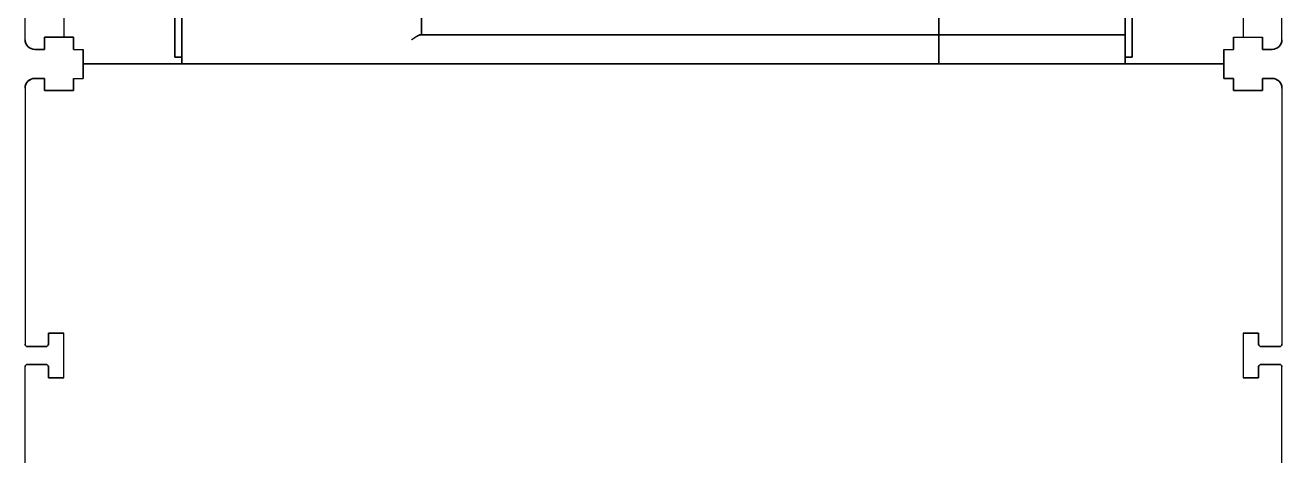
# Model space of a CAD drawing. Header units: millimetres. Extents: x 0 to 840, y -1485 to 297.
# Drawn here: x 85.78 to 98.78, y -1335.19 to -1330.73 of the extents above; entities that cross this region are included whole.
import ezdxf

# ---------------------------------------------------------------- set-up
doc = ezdxf.new("R2010")
doc.units = ezdxf.units.MM

# ---------------------------------------------------------------- blocks, each defined once
blk = doc.blocks.new('XT2_3P ABB')
at = {"lineweight": 35, "ltscale": 0.025}
for p, q in [((-4.35, 12.8), (-4.35, 12.9)), ((-4.35, 12.8), (-4.25, 12.8)), ((-4.5, 12.4), (-4.4, 12.4)), ((-4.43, 11.45), (-4.33, 11.45)), ((-4.5, 11.38), (-4.4, 11.38)), ((-4.5, 0.6), (-4.4, 0.6)), ((-4.35, 0.2), (-4.25, 0.2)), ((-4.35, 0.2), (-4.35, 0.1))]:
    blk.add_line(p, q, dxfattribs=at)
for p, q in [((-4.25, 13), (-1.599, 13)), ((-4.35, 12.5), (-4.35, 12.4)), ((4.225, 12.6), (-4.225, 12.6)), ((-4.5, 12.4), (-4.5, 0.6)), ((-4.35, 0.6), (-4.35, 0.5)), ((-4.225, 0.5), (-4.225, 0.2)), ((4.225, 0.4), (-4.225, 0.4)), ((-4.25, 0), (-1.599, 0))]:
    blk.add_line(p, q)
at = {"lineweight": 35, "ltscale": 0.03125}
for p, q in [((-4.225, 12.8), (-4.35, 12.8)), ((-4.35, 12.5), (-4.225, 12.5)), ((-4.35, 0.5), (-4.225, 0.5)), ((-4.225, 0.2), (-4.35, 0.2))]:
    blk.add_line(p, q, dxfattribs=at)
at = {"lineweight": 35, "ltscale": 0.00625}
for p, q in [((-4.225, 12.8), (-4.25, 12.8)), ((-4.225, 0.2), (-4.25, 0.2))]:
    blk.add_line(p, q, dxfattribs=at)
at = {"lineweight": 35, "ltscale": 0.075}
blk.add_line((-4.225, 12.5), (-4.225, 12.8), dxfattribs=at)
at = {"lineweight": 35, "ltscale": 0.0125}
for p, q in [((-4.4, 12.4), (-4.35, 12.4)), ((-4.25, 11.38), (-4.2, 11.38)), ((-4.4, 0.6), (-4.35, 0.6))]:
    blk.add_line(p, q, dxfattribs=at)
at = {"lineweight": 35, "ltscale": 0.0175}
blk.add_line((-4.43, 11.38), (-4.43, 11.45), dxfattribs=at)
at = {"lineweight": 35}
blk.add_line((4.33, 11.45), (-4.33, 11.45), dxfattribs=at)
at = {"lineweight": 35, "ltscale": 0.0375}
blk.add_line((-4.25, 11.38), (-4.4, 11.38), dxfattribs=at)
at = {"lineweight": 35, "ltscale": 0.000452}
blk.add_line((-4.198, 11.38), (-4.2, 11.38), dxfattribs=at)
at = {"lineweight": 35, "ltscale": 0.062048}
blk.add_line((-3.95, 11.38), (-4.198, 11.38), dxfattribs=at)
at = {"color": 7, "lineweight": 35, "ltscale": 0.003349}
blk.add_line((-4.2, 8.9), (-4.2, 8.913), dxfattribs=at)
blk.add_line((-4.2, 8.9), (-4.2, 8.913), dxfattribs=at)
at = {"color": 7, "lineweight": 35, "ltscale": 0.0625}
for p, q in [((-3.95, 8.9), (-4.2, 8.9)), ((-3.95, 8.9), (-4.2, 8.9)), ((-4.2, 3.55), (-3.95, 3.55)), ((-4.2, 3.55), (-3.95, 3.55))]:
    blk.add_line(p, q, dxfattribs=at)
at = {"color": 7, "lineweight": 35}
for p, q in [((-4.2, 8.9), (-4.2, 3.55)), ((-4.2, 8.9), (-4.2, 3.55)), ((4.33, 1.55), (-4.33, 1.55))]:
    blk.add_line(p, q, dxfattribs=at)
at = {"color": 7, "lineweight": 35, "ltscale": 0.025}
for p, q in [((-4.5, 3.55), (-4.4, 3.55)), ((-4.5, 3.55), (-4.4, 3.55)), ((-4.5, 3.55), (-4.4, 3.55)), ((-4.5, 1.62), (-4.4, 1.62)), ((-4.43, 1.55), (-4.33, 1.55))]:
    blk.add_line(p, q, dxfattribs=at)
at = {"color": 7, "lineweight": 35, "ltscale": 0.0375}
for p, q in [((-4.4, 3.55), (-4.25, 3.55)), ((-4.4, 3.55), (-4.25, 3.55)), ((-4.4, 3.55), (-4.25, 3.55)), ((-4.25, 1.62), (-4.4, 1.62))]:
    blk.add_line(p, q, dxfattribs=at)
at = {"color": 7, "lineweight": 35, "ltscale": 0.0125}
for p, q in [((-4.25, 3.55), (-4.2, 3.55)), ((-4.25, 3.55), (-4.2, 3.55)), ((-4.25, 3.55), (-4.2, 3.55)), ((-4.25, 1.62), (-4.2, 1.62))]:
    blk.add_line(p, q, dxfattribs=at)
at = {"color": 7, "lineweight": 35, "ltscale": 0.4825}
blk.add_line((-4.2, 3.55), (-4.2, 1.62), dxfattribs=at)
at = {"color": 7, "lineweight": 35, "ltscale": 0.000452}
for p, q in [((-4.198, 3.55), (-4.2, 3.55)), ((-4.198, 1.62), (-4.2, 1.62))]:
    blk.add_line(p, q, dxfattribs=at)
at = {"color": 7, "lineweight": 35, "ltscale": 0.062048}
for p, q in [((-3.95, 3.55), (-4.198, 3.55)), ((-3.95, 1.62), (-4.198, 1.62))]:
    blk.add_line(p, q, dxfattribs=at)
at = {"color": 7, "lineweight": 35, "ltscale": 0.0175}
blk.add_line((-4.43, 1.62), (-4.43, 1.55), dxfattribs=at)
at = {"lineweight": 35}
for centre, start, end in [((-4.25, 12.9), 90, 180), ((-4.25, 12.9), 90, 180), ((-4.25, 0.1), 180, 270), ((-4.25, 0.1), 180, 270)]:
    blk.add_arc(centre, 0.1, start, end, dxfattribs=at)
at = {"color": 7, "lineweight": 35}
blk.add_open_spline([(-4.2, 8.913), (-4.2, 8.914), (-4.2, 8.916), (-4.201, 8.919), (-4.202, 8.922), (-4.203, 8.925), (-4.204, 8.929), (-4.206, 8.932), (-4.208, 8.936), (-4.21, 8.939), (-4.212, 8.943), (-4.214, 8.947), (-4.216, 8.951), (-4.219, 8.955), (-4.222, 8.959), (-4.224, 8.963), (-4.227, 8.967), (-4.23, 8.971), (-4.232, 8.975), (-4.235, 8.979), (-4.238, 8.983), (-4.241, 8.987), (-4.244, 8.992), (-4.247, 8.996), (-4.249, 8.999), (-4.25, 9)], degree=3, knots=[0, 0, 0, 0, 0.026769, 0.056049, 0.08786, 0.122081, 0.158516, 0.196951, 0.237192, 0.27905, 0.322345, 0.366906, 0.412581, 0.45923, 0.506727, 0.55496, 0.603828, 0.653242, 0.703118, 0.753382, 0.803962, 0.854788, 0.905796, 0.956924, 1.008112, 1.008112, 1.008112, 1.008112], dxfattribs=at)
blk.add_open_spline([(-4.2, 8.913), (-4.2, 8.914), (-4.2, 8.916), (-4.201, 8.919), (-4.202, 8.922), (-4.203, 8.925), (-4.204, 8.929), (-4.206, 8.932), (-4.208, 8.936), (-4.21, 8.939), (-4.212, 8.943), (-4.214, 8.947), (-4.216, 8.951), (-4.219, 8.955), (-4.222, 8.959), (-4.224, 8.963), (-4.227, 8.967), (-4.23, 8.971), (-4.232, 8.975), (-4.235, 8.979), (-4.238, 8.983), (-4.241, 8.987), (-4.244, 8.992), (-4.247, 8.996), (-4.249, 8.999), (-4.25, 9)], degree=3, knots=[0, 0, 0, 0, 0.026769, 0.056049, 0.08786, 0.122081, 0.158516, 0.196951, 0.237192, 0.27905, 0.322345, 0.366906, 0.412581, 0.45923, 0.506727, 0.55496, 0.603828, 0.653242, 0.703118, 0.753382, 0.803962, 0.854788, 0.905796, 0.956924, 1.008112, 1.008112, 1.008112, 1.008112], dxfattribs=at)
blk = doc.blocks.new('XT2_3INT Reserva ABB')
at = {"color": 3, "lineweight": 35, "ltscale": 0.025}
for p, q in [((-4.35, 12.8), (-4.35, 12.9)), ((4.35, 12.8), (4.35, 12.9)), ((-4.35, 12.8), (-4.25, 12.8)), ((4.35, 12.8), (4.25, 12.8)), ((-4.5, 12.4), (-4.4, 12.4)), ((4.4, 12.4), (4.5, 12.4)), ((-4.5, 0.6), (-4.4, 0.6)), ((4.4, 0.6), (4.5, 0.6)), ((4.225, 0.5), (4.225, 0.4)), ((-4.35, 0.2), (-4.25, 0.2)), ((-4.35, 0.2), (-4.35, 0.1)), ((4.35, 0.2), (4.25, 0.2)), ((4.35, 0.2), (4.35, 0.1))]:
    blk.add_line(p, q, dxfattribs=at)
at = {"color": 3}
for p, q in [((-4.25, 13), (-1.599, 13)), ((-1.365, 13), (1.365, 13)), ((4.25, 13), (1.599, 13)), ((-4.35, 12.5), (-4.35, 12.4)), ((-1.714, 12.6), (-1.25, 12.6)), ((1.25, 12.6), (1.714, 12.6)), ((4.35, 12.5), (4.35, 12.4)), ((-4.5, 12.4), (-4.5, 0.6)), ((-4.35, 0.6), (-4.35, 0.5)), ((-4.225, 0.5), (-4.225, 0.2)), ((-1.25, 0.4), (-1.714, 0.4)), ((1.714, 0.4), (1.25, 0.4)), ((-4.25, 0), (-1.599, 0)), ((4.25, 0), (1.599, 0)), ((-1.365, 0), (1.365, 0))]:
    blk.add_line(p, q, dxfattribs=at)
at = {"color": 3, "lineweight": 35, "ltscale": 0.0475}
for p, q in [((-1.574, 12.975), (-1.574, 12.785)), ((-1.39, 12.785), (-1.39, 12.975)), ((1.39, 12.975), (1.39, 12.785)), ((1.574, 12.975), (1.574, 12.785)), ((-1.574, 0.025), (-1.574, 0.215)), ((-1.39, 0.215), (-1.39, 0.025)), ((1.39, 0.025), (1.39, 0.215)), ((1.574, 0.025), (1.574, 0.215))]:
    blk.add_line(p, q, dxfattribs=at)
at = {"color": 3, "lineweight": 35, "ltscale": 0.03125}
for p, q in [((-4.225, 12.8), (-4.35, 12.8)), ((4.225, 12.8), (4.35, 12.8)), ((-4.35, 12.5), (-4.225, 12.5)), ((4.225, 12.5), (4.35, 12.5)), ((-4.35, 0.5), (-4.225, 0.5)), ((4.225, 0.5), (4.35, 0.5)), ((-4.225, 0.2), (-4.35, 0.2)), ((4.225, 0.2), (4.35, 0.2))]:
    blk.add_line(p, q, dxfattribs=at)
at = {"color": 3, "lineweight": 35, "ltscale": 0.00625}
for p, q in [((-4.225, 12.8), (-4.25, 12.8)), ((4.225, 12.8), (4.25, 12.8)), ((-4.225, 0.2), (-4.25, 0.2)), ((4.225, 0.2), (4.25, 0.2))]:
    blk.add_line(p, q, dxfattribs=at)
at = {"color": 3, "lineweight": 35, "ltscale": 0.075}
for p, q in [((-4.225, 12.5), (-4.225, 12.8)), ((4.225, 12.5), (4.225, 12.8)), ((4.225, 0.5), (4.225, 0.2))]:
    blk.add_line(p, q, dxfattribs=at)
at = {"color": 3, "lineweight": 35, "ltscale": 0.02875}
for p, q in [((-1.599, 12.76), (-1.714, 12.76)), ((-1.599, 12.76), (-1.714, 12.76)), ((-1.365, 12.76), (-1.25, 12.76)), ((-1.365, 12.76), (-1.25, 12.76)), ((1.365, 12.76), (1.25, 12.76)), ((1.365, 12.76), (1.25, 12.76)), ((1.599, 12.76), (1.714, 12.76)), ((1.599, 12.76), (1.714, 12.76)), ((-1.599, 0.24), (-1.714, 0.24)), ((-1.365, 0.24), (-1.25, 0.24)), ((1.365, 0.24), (1.25, 0.24)), ((1.599, 0.24), (1.714, 0.24))]:
    blk.add_line(p, q, dxfattribs=at)
at = {"color": 3, "lineweight": 35, "ltscale": 0.04}
for p, q in [((-1.714, 12.76), (-1.714, 12.6)), ((-1.25, 12.76), (-1.25, 12.6)), ((1.25, 12.76), (1.25, 12.6)), ((1.714, 12.76), (1.714, 12.6)), ((-1.714, 0.24), (-1.714, 0.4)), ((-1.25, 0.24), (-1.25, 0.4)), ((1.25, 0.24), (1.25, 0.4)), ((1.714, 0.24), (1.714, 0.4))]:
    blk.add_line(p, q, dxfattribs=at)
at = {"color": 3, "lineweight": 35, "ltscale": 0.0125}
for p, q in [((-4.4, 12.4), (-4.35, 12.4)), ((4.4, 12.4), (4.35, 12.4)), ((-4.4, 0.6), (-4.35, 0.6)), ((4.4, 0.6), (4.35, 0.6))]:
    blk.add_line(p, q, dxfattribs=at)
at = {"color": 3, "lineweight": 35}
blk.add_line((4.5, 0.6), (4.5, 12.4), dxfattribs=at)
blk.add_line((4.5, 0.6), (4.5, 12.4), dxfattribs=at)
at = {"color": 3, "lineweight": 35, "ltscale": 0.07}
blk.add_line((4.35, 0.6), (4.35, 0.5), dxfattribs=at)
at = {"color": 3, "lineweight": 35, "ltscale": 0.05}
blk.add_line((4.225, 0.4), (4.225, 0.2), dxfattribs=at)
at = {"color": 3, "lineweight": 35}
for centre, radius, start, end in [((-4.25, 12.9), 0.1, 90, 180), ((-4.25, 12.9), 0.1, 90, 180), ((-1.599, 12.975), 0.025, 0, 90), ((-1.365, 12.975), 0.025, 90, 180), ((1.365, 12.975), 0.025, 0, 90), ((1.599, 12.975), 0.025, 90, 180), ((4.25, 12.9), 0.1, 0, 90), ((4.25, 12.9), 0.1, 360, 90), ((-1.599, 12.785), 0.025, 270, 0), ((-1.599, 12.785), 0.025, 270, 0), ((-1.365, 12.785), 0.025, 180, 270), ((-1.365, 12.785), 0.025, 180, 270), ((1.365, 12.785), 0.025, 270, 0), ((1.365, 12.785), 0.025, 270, 0), ((1.599, 12.785), 0.025, 180, 270), ((1.599, 12.785), 0.025, 180, 270), ((-1.599, 0.215), 0.025, 0, 90), ((-1.365, 0.215), 0.025, 90, 180), ((1.365, 0.215), 0.025, 0, 90), ((1.599, 0.215), 0.025, 90, 180), ((-4.25, 0.1), 0.1, 180, 270), ((-4.25, 0.1), 0.1, 180, 270), ((-1.599, 0.025), 0.025, 270, 0), ((-1.365, 0.025), 0.025, 180, 270), ((1.365, 0.025), 0.025, 270, 0), ((1.599, 0.025), 0.025, 180, 270), ((4.25, 0.1), 0.1, 270, 0), ((4.25, 0.1), 0.1, 270, 0)]:
    blk.add_arc(centre, radius, start, end, dxfattribs=at)

msp = doc.modelspace()

# ---------------------------------------------------------------- block references
at = {"rotation": 90}
for name, p in [('XT2_3P ABB', (98.7781, -1326.6295)), ('XT2_3INT Reserva ABB', (98.7781, -1335.6295))]:
    msp.add_blockref(name, p, dxfattribs=at)

doc.saveas('drawing.dxf')
